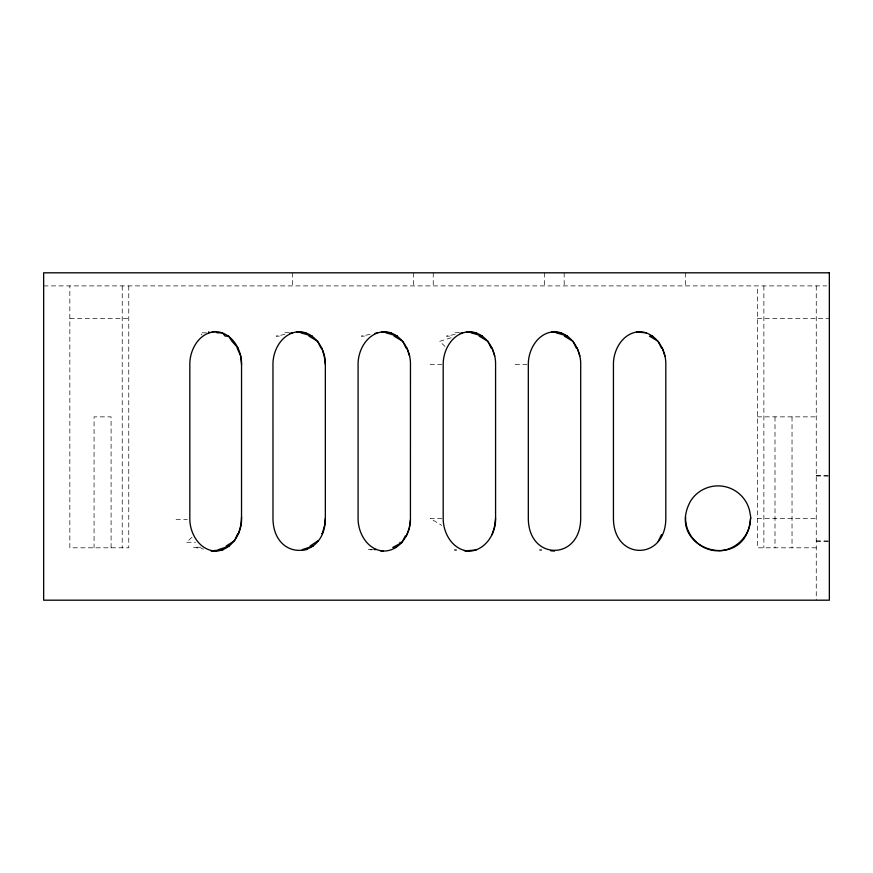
<?xml version="1.0" encoding="UTF-8"?>
<svg xmlns="http://www.w3.org/2000/svg" width="873" height="873" viewBox="0 0 873 873"><rect width="100%" height="100%" fill="white"/><g stroke="black" fill="none" stroke-linecap="round" stroke-linejoin="round"><path stroke-width="0.65" stroke-dasharray="4.37 3.27" d="M191.94 537.332L186.495 542.275L195.487 542.275M451.188 337.731L439.697 341.332L444.957 346.417M284.936 334.37L276.239 336.127L282.383 336.127M370.054 334.37L361.357 336.127L367.5 336.127M455.171 334.37L446.474 336.127L452.618 336.127M289.149 332.482L284.14 332.853L286.497 332.853M459.384 332.482L454.375 332.853L456.732 332.853M43.65 285.908L826.731 285.908M69.84 318.645L128.768 318.645M757.327 318.645L829.35 318.645M206.519 332.831L200.332 332.831L201.947 335.014M430.105 364.478L441.891 364.478M515.223 364.478L527.008 364.478M757.327 416.858L816.255 416.858M816.255 475.785L829.35 475.785M816.255 475.883L829.35 476.025M441.891 518.344L430.105 518.344L441.76 525.404M757.327 518.344L816.255 518.344M176.095 519.49L187.335 519.49M816.255 541.02L829.35 541.02M816.255 541.162L829.35 541.26M201.03 547.229L193.457 547.229L203.562 549.073M816.255 547.808L757.327 547.808L757.327 285.908M372.684 549.543L367.806 549.543L371.625 549.914M456.732 549.968L454.375 549.968L459.384 550.339M541.849 549.968L539.492 549.968L544.501 550.339M816.255 285.908L816.255 600.188M792.029 416.858L792.029 547.808M775.006 416.858L775.006 547.808M763.875 285.908L763.875 547.808M685.305 272.812L685.305 285.908M564.176 272.812L564.176 285.908M544.534 272.812L544.534 285.908M433.226 272.812L433.226 285.908M413.584 272.812L413.584 285.908M292.455 272.812L292.455 285.908M128.768 285.908L128.768 547.808L69.84 547.808L69.84 285.908M122.22 285.908L122.22 547.808M111.089 547.808L111.089 416.858L94.066 416.858L94.066 547.808"/><path stroke-width="1.31" d="M211.299 551.038C229.872 553.406 242.596 534.025 241.526 517.154L241.548 364.456C242.017 348.283 230.003 329.972 212.248 331.718M380.53 550.798C397.826 553.351 410.332 535.64 410.43 519.85L410.463 364.478C410.867 348.513 399.157 330.463 381.654 331.74M750.518 518.344C746.666 574.63 664.178 549.586 690.488 501.189A32.454 32.454 0 0 1 749.656 511L750.933 518.344M240.883 525.655L241.526 517.154M296.656 331.926L299.155 331.74C282.743 332.297 272.791 349.429 272.965 364.478L272.987 519.653C274.438 561.71 325.476 559.899 325.345 518.344L325.345 364.478C325.749 348.513 314.04 330.463 296.536 331.74M466.771 331.74C484.275 330.463 495.984 348.513 495.58 364.478L495.58 518.344C496.104 534.854 483.446 553.111 465.462 551.081M321.591 533.567L322.344 533.567L324.549 525.546L325.345 518.344M495.58 518.344L494.467 526.812L492.077 534.712M410.441 519.85L409.23 528.263L406.327 536L405.29 536L401.918 542.537L392.774 547.415L396.309 547.415M750.485 519.424C750.005 536.404 735.001 550.885 718.043 550.819M240.708 525.655L238.525 533.665L237.729 533.665L234.608 540.627L226.172 546.072L229.403 546.072L218.403 549.619L223.259 549.619L211.299 550.896M639.625 331.74C623.213 332.297 613.261 349.429 613.435 364.478L613.435 518.344C613.533 561.012 665.728 561.012 665.815 518.344L665.815 364.478C666.219 348.513 654.51 330.463 637.006 331.74M658.144 541.489L661.428 534.712L662.312 534.712M318.405 540.54L310.101 546.018L313.156 546.018L302.342 549.597L306.947 549.597M241.548 364.456L240.664 355.977L237.161 348.087L238.078 348.087L231.956 341.299L228.617 336.105L225.179 336.105L222.375 332.831L217.279 332.831L215.686 331.718C199.328 332.318 189.648 349.527 189.823 364.456L189.834 519.49C190.041 534.331 200.277 551.212 216.602 551.038M384.273 331.74C367.86 332.297 357.908 349.429 358.083 364.478L358.083 518.344C357.963 533.032 367.238 549.586 383.072 551.049M466.891 331.926L469.39 331.74C452.978 332.297 443.026 349.429 443.2 364.478L443.2 518.344C443.026 533.392 452.978 550.525 469.39 551.081L464.381 550.71M289.901 333.355L292.379 332.853M375.019 333.355L377.496 332.853M460.136 333.355L462.614 332.853M554.508 331.74C538.095 332.297 528.143 349.429 528.318 364.478L528.318 518.344C528.416 561.012 580.61 561.012 580.698 518.344L580.698 364.478C581.102 348.513 569.392 330.463 551.889 331.74M465.505 550.863L476.167 549.968M652.72 336.127L649.447 336.127L658.144 341.332L661.428 348.109L662.312 348.109L664.92 356.009M409.568 356.009L406.96 348.109L406.076 348.109L402.791 341.332L394.094 336.127L397.368 336.127L386.204 332.853L391.049 332.853L381.73 332.078M494.685 356.009L492.077 348.109L491.193 348.109L487.909 341.332L479.212 336.127L482.485 336.127L471.322 332.853L476.167 332.853L466.848 332.078M579.803 356.009L577.195 348.109L576.311 348.109L573.026 341.332L564.329 336.127L567.603 336.127L556.439 332.853L561.284 332.853L551.965 332.078M399.79 542.537L401.918 542.537M373.906 549.543L376.339 549.543M550.754 550.798L554.508 551.081M637.083 332.078L646.402 332.853M296.613 332.078L305.932 332.853L301.087 332.853L312.25 336.127L308.977 336.127L317.674 341.332L320.958 348.109L321.842 348.109L324.232 356.009L325.345 364.478M716.962 550.787C699.589 550.306 684.912 534.614 685.6 517.263M208.811 331.718L208.985 332.831M829.35 272.812L43.65 272.812L43.65 600.188L829.35 600.188L829.35 272.812"/></g></svg>
